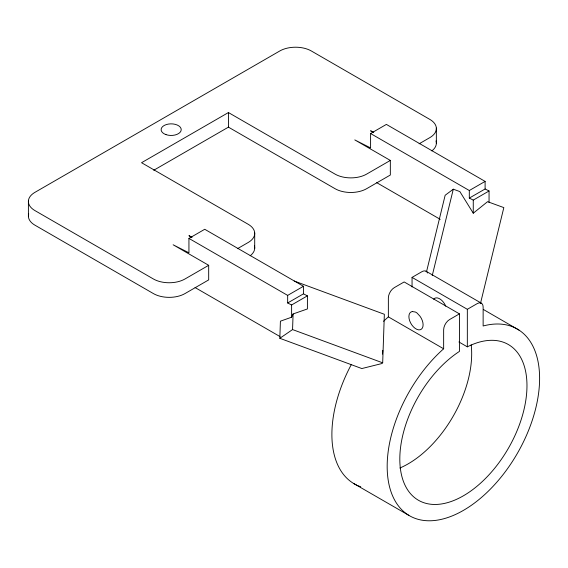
<?xml version="1.0" encoding="UTF-8"?>
<svg xmlns="http://www.w3.org/2000/svg" width="568" height="568" viewBox="0 0 568 568"><rect width="100%" height="100%" fill="white"/><g stroke="black" fill="none" stroke-linecap="round" stroke-linejoin="round"><path stroke-width="0.85" d="M294.224 281.032L384.351 314.281L382.683 362.824L381.497 363.641L361.823 368.554L279.825 338.301L280.414 321.176L291.611 317.214L293.095 313.955L307.409 308.956L307.409 295.857L303.454 293.848L287.664 302.971L287.664 295.395L188.938 238.404L188.938 252.81L173.141 244.787L208.683 265.306L208.683 279.896L184.99 293.578A22.337 12.894 0 0 1 153.395 293.578L34.932 225.176A22.337 12.894 0 0 1 28.712 213.866M279.825 338.301L292.563 329.575L293.095 313.955M382.555 354.134L382.747 350.328M426.596 271.454L445.156 195.264L453.3 189.194L459.867 191.586L473.265 213.206L487.571 201.675L503.83 207.604L480.478 303.418M432.241 275.601L453.3 189.194M153.743 170.258L228.428 127.14L335.049 188.697A22.337 12.894 0 0 0 366.637 188.697L390.337 175.022L390.337 160.432L366.637 174.106A22.337 12.894 0 0 1 335.049 174.106L228.428 112.549L141.553 162.711L248.173 224.268A22.337 12.894 0 0 1 248.173 242.508L237.474 248.685M188.938 238.404L204.736 229.28L303.454 286.279L303.454 293.848M370.592 133.53L386.382 124.406L485.107 181.405L485.107 188.974L469.31 198.09L469.31 190.521L370.592 133.53L370.592 147.936L354.794 139.913L390.337 160.432M208.683 265.306L184.99 278.98A22.337 12.894 0 0 1 153.395 278.98L34.932 210.586A22.337 12.894 0 0 1 34.932 192.346L279.761 50.992A22.337 12.894 0 0 1 311.356 50.992L429.82 119.394A22.337 12.894 0 0 1 429.82 137.633L419.12 143.81M287.664 295.395L303.454 286.279M469.31 190.521L485.107 181.405M287.664 302.971L291.611 304.973L307.409 295.857M469.31 198.09L473.265 200.099L489.055 190.983L489.055 202.343M412.056 286.989L412.056 277.39L421.925 271.689A8.378 4.835 -60 0 1 427.186 272.342M458.894 341.964L467.336 346.842A89.914 51.908 -60 0 1 517.782 429.003A89.914 51.908 -60 0 1 409.003 491.81A89.914 51.908 -60 0 1 459.441 351.4L459.441 313.87L449.565 319.564A8.378 4.835 -60 0 0 443.644 329.823L443.644 348.787A107.785 62.232 -60 0 0 400.958 508.914A107.785 62.232 -60 0 0 525.819 436.835A107.785 62.232 -60 0 0 483.134 325.989L483.134 307.025A8.378 4.835 -60 0 0 477.212 303.61L467.336 309.304L412.056 277.39M292.563 329.575L382.683 362.824M373.751 132.394L370.592 130.789L372.856 132.103M485.107 188.974L489.055 190.983M192.098 237.268L188.938 235.663L191.21 236.977M376.712 182.662L440.228 219.333M425.972 271.192L481.536 303.276M459.441 313.87L404.153 281.948L394.284 287.649A8.378 4.835 -60 0 0 388.363 297.909L388.363 316.873A107.785 62.232 -60 0 0 383.577 321.303M388.363 316.873L443.644 348.787M195.058 287.536L280.01 336.575M353.686 483.51L408.825 515.339M483.375 309.482L518.967 330.086M473.265 200.099L473.265 213.206M467.336 309.304L467.336 346.842M436.352 128.07L436.352 143.541M291.611 304.973L291.611 317.214M254.705 232.944L254.705 248.415M228.428 112.549L228.428 127.14M28.4 201.029L28.4 216.5M254.393 245.788A22.337 12.894 0 0 1 250.176 255.77M436.039 140.914A22.337 12.894 0 0 1 431.829 150.896M360.73 486.762A107.785 62.232 -60 0 1 357.506 485.498M356.718 485.136A107.785 62.232 -60 0 1 351.322 364.55M471.177 344.847A89.914 51.908 -60 0 1 399.886 468.018M427.356 272.668A8.378 4.835 -60 0 1 427.505 273.016M433.668 299.194A10.054 5.801 60 0 1 445.724 306.159M412.325 311.555L412.07 311.598A10.054 5.801 60 0 0 410.65 323.022A10.054 5.801 60 0 0 421.35 329.199A10.054 5.801 60 0 0 419.93 316.135L417.068 313.067A9.862 6.688 70.7 0 0 415.279 312.01L412.325 311.555M165.991 134.623A10.054 5.801 0 0 0 181.22 129.752A10.054 5.801 0 0 0 166.296 124.577A10.054 5.801 0 0 0 165.991 134.623"/></g></svg>
